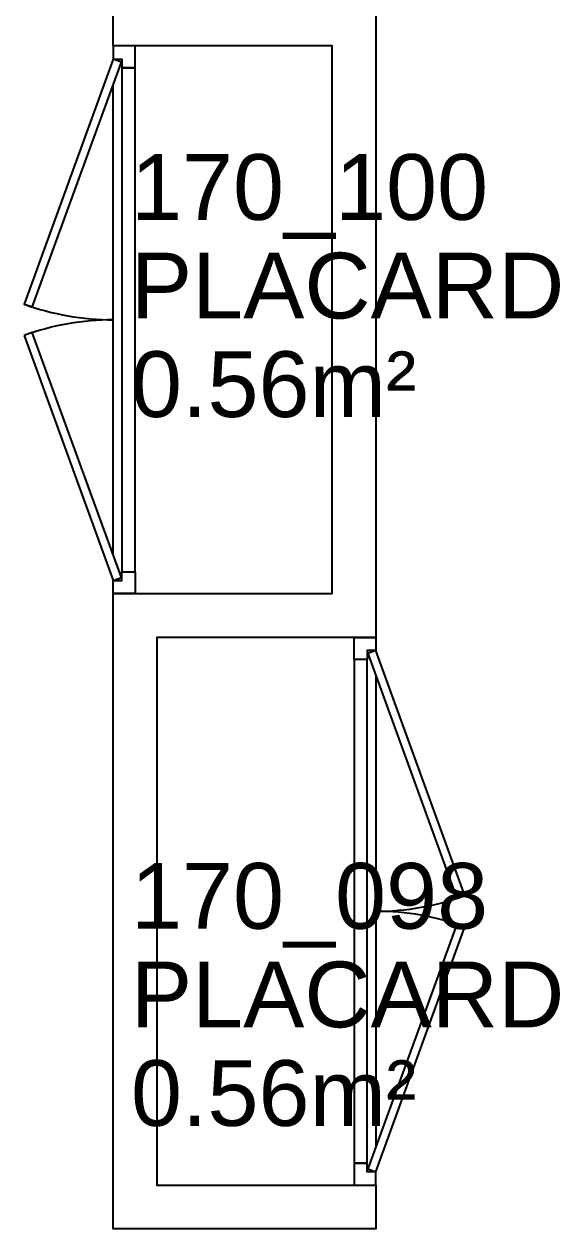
# Model space of a CAD drawing. Header units: metres. Extents: x -8 to 211, y -5 to 120.
# Drawn here: x 169.788 to 171.011, y 98.249 to 100.999 of the extents above; entities that cross this region are included whole.
import ezdxf

# ---------------------------------------------------------------- set-up
doc = ezdxf.new("R2010")
doc.units = ezdxf.units.M
doc.header["$LTSCALE"] = 0.8
doc.header["$MEASUREMENT"] = 0
doc.layers.get('0').update_dxf_attribs({"linetype": 'CONTINUOUS'})
for name, color, linetype in [('A_AGENC', 204, 'CONTINUOUS'), ('A_Etiqu_Local', 7, 'CONTINUOUS'), ('A_Etiqu_Nouveaux locaux', 140, 'CONTINUOUS'), ('A_MURS_CLOI', 7, 'CONTINUOUS')]:
    doc.layers.add(name, color=color, linetype=linetype)
doc.styles.add('Attribut', font='arial.ttf')

# ---------------------------------------------------------------- blocks, each defined once
blk = doc.blocks.new('A_Etiqu_Local')
at = {"style": 'Attribut', "flags": 1}
for tag, p in [('CODE_HOPITAL', (-0.4463, 1.632)), ('CODE_SITE', (-0.4463, 1.407)), ('CODE_BATIMENT', (-0.4463, 1.182)), ('CODE_SECTEUR', (-0.4463, 0.957)), ('CODE_ETAGE', (-0.4463, 0.732)), ('NOM_NORMALISE', (-0.4463, -0.843)), ('SECTEUR_ACTIVITE', (-0.4463, -1.068)), ('SOUS_SECTEUR_ACTIVITE', (-0.4463, -1.293)), ('VOLUME', (-0.4463, -1.518)), ('SERVICE', (-0.4463, -1.743)), ('CODE_UG', (-0.4463, -1.968)), ('CODE_UA', (-0.4463, -2.193)), ('CODE_POLE', (-0.4463, -2.418)), ('OCCUPANT_EXTERNE', (-0.4463, -2.643)), ('DISPONIBILITE', (-0.4463, -2.868)), ('ACCES_HANDICAPES', (-0.4463, -3.093)), ('NATURE_SOL', (-0.4463, -3.318)), ('RISQUE_LABORATOIRE', (-0.4463, -3.543)), ('AMIANTE', (-0.4463, -3.768))]:
    blk.add_attdef(tag, p, '', height=0.15, dxfattribs=at)
at = {"layer": 'A_Etiqu_Local', "style": 'Attribut'}
for tag, p in [('CODE_PIECE', (-0.4463, 0.282)), ('NOM_USAGE', (-0.4463, 0.057)), ('SURFACE', (-0.4463, -0.168))]:
    blk.add_attdef(tag, p, '', height=0.15, dxfattribs=at)

msp = doc.modelspace()

# ---------------------------------------------------------------- linework, layer by layer
at = {"layer": 'A_AGENC', "color": 8}
for p, q in [((169.9912, 99.7879), (169.9912, 100.861)), ((170.5912, 99.511), (170.5912, 98.4379))]:
    msp.add_line(p, q, dxfattribs=at)
for points in [[(169.9912, 100.9195), (170.0112, 100.9195), (170.0112, 100.8995), (170.0412, 100.8995), (170.0412, 100.9495), (169.9912, 100.9495)], [(169.9912, 100.9195), (169.7877, 100.3604), (169.8065, 100.3535), (170.01, 100.9126)], [(170.0412, 99.7495), (170.0412, 100.8995), (170.0112, 100.8995), (170.0112, 99.7495)], [(169.7877, 100.2886), (169.9912, 99.7295), (170.01, 99.7363), (169.8065, 100.2954)], [(169.9912, 99.7295), (170.0112, 99.7295), (170.0112, 99.7495), (170.0412, 99.7495), (170.0412, 99.6995), (169.9912, 99.6995)], [(170.5912, 99.5695), (170.5712, 99.5695), (170.5712, 99.5495), (170.5412, 99.5495), (170.5412, 99.5995), (170.5912, 99.5995)], [(170.7947, 99.0104), (170.5912, 99.5695), (170.5724, 99.5626), (170.7759, 99.0035)], [(170.5412, 99.5495), (170.5412, 98.3995), (170.5712, 98.3995), (170.5712, 99.5495)], [(170.5912, 98.3795), (170.7947, 98.9386), (170.7759, 98.9454), (170.5724, 98.3863)], [(170.5912, 98.3795), (170.5712, 98.3795), (170.5712, 98.3995), (170.5412, 98.3995), (170.5412, 98.3495), (170.5912, 98.3495)]]:
    msp.add_lwpolyline(points, close=True, dxfattribs=at)
for points in [[(169.7877, 100.3604, 0.087489), (169.9912, 100.3245, 0.087489), (169.7877, 100.2886)], [(170.7947, 98.9386, 0.087489), (170.5912, 98.9745, 0.087489), (170.7947, 99.0104)]]:
    msp.add_lwpolyline(points, format="xyb", dxfattribs=at)
at = {"layer": 'A_MURS_CLOI', "color": 8}
msp.add_lwpolyline([(170.5912, 102.2995), (170.0912, 102.2995), (170.0912, 101.0495), (170.5912, 101.0495), (170.5912, 99.5995), (170.0912, 99.5995), (170.0912, 98.3495), (170.5912, 98.3495), (170.5912, 98.2495), (169.9912, 98.2495), (169.9912, 99.6995), (170.4912, 99.6995), (170.4912, 100.9495), (169.9912, 100.9495), (169.9912, 102.3995), (170.5912, 102.3995)], close=True, dxfattribs=at)

# ---------------------------------------------------------------- block references
at = {"layer": 'A_Etiqu_Nouveaux locaux', "color": 8}
ref = msp.add_blockref('A_Etiqu_Local', (170.4782, 100.2706), dxfattribs=at)
ref.add_attrib('CODE_PIECE', '170_100', (170.0318, 100.5526), dxfattribs={"layer": 'A_Etiqu_Local', "height": 0.15, "style": 'Attribut'})
ref.add_attrib('NOM_USAGE', 'PLACARD', (170.0318, 100.3276), dxfattribs={"layer": 'A_Etiqu_Local', "height": 0.15, "style": 'Attribut'})
ref.add_attrib('SURFACE', '0.56m²', (170.0318, 100.1026), dxfattribs={"layer": 'A_Etiqu_Local', "height": 0.15, "style": 'Attribut'})
ref = msp.add_blockref('A_Etiqu_Local', (170.4782, 98.6526), dxfattribs=at)
ref.add_attrib('CODE_PIECE', '170_098', (170.0318, 98.9346), dxfattribs={"layer": 'A_Etiqu_Local', "height": 0.15, "style": 'Attribut'})
ref.add_attrib('NOM_USAGE', 'PLACARD', (170.0318, 98.7096), dxfattribs={"layer": 'A_Etiqu_Local', "height": 0.15, "style": 'Attribut'})
ref.add_attrib('SURFACE', '0.56m²', (170.0318, 98.4846), dxfattribs={"layer": 'A_Etiqu_Local', "height": 0.15, "style": 'Attribut'})

doc.saveas('drawing.dxf')
